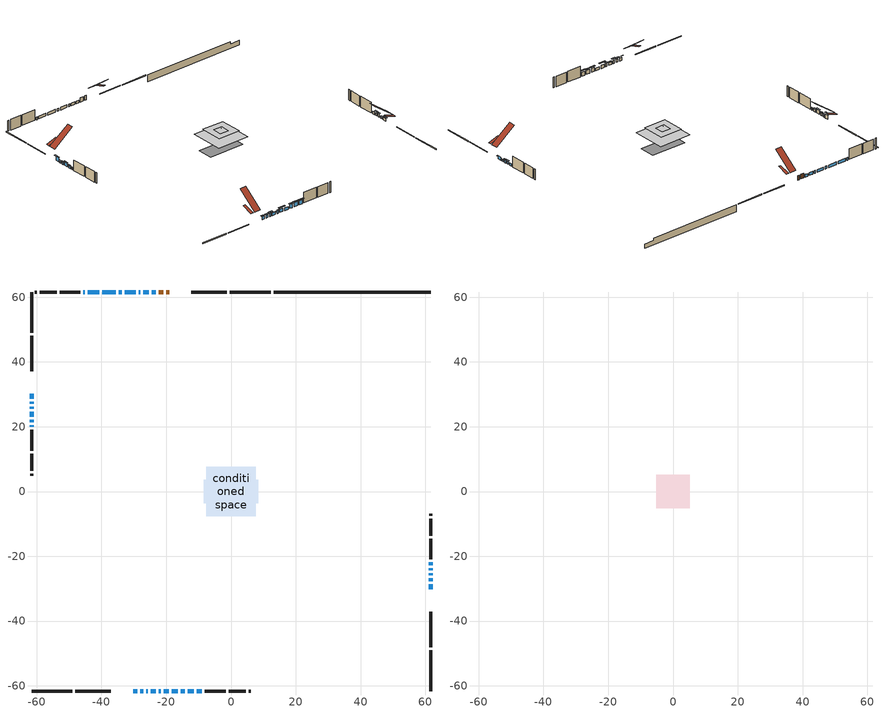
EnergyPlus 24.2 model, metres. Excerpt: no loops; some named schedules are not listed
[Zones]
conditioned space
 floor outside (Floor1 construction): -1.11,-1.11 -1.11,1.11 1.11,1.11 1.11,-1.11 z0.74
 floor adiabatic (AdiabaticFloorConstruction): -7.67,-7.67 -7.67,7.67 7.67,7.67 7.67,-7.67 z3.18
 floor foundation (Slab1 construction): -8.43,-3.68 -8.43,3.68 8.43,3.68 8.43,-3.68 z-2.31
 wall outside (RimJoist1 construction): 12.27,61.61 -0.35,61.61 / -61.61,-61.61 -48.99,-61.61 / -61.61,61.61 -61.61,48.99 / 61.61,-61.61 61.61,-48.99 z0.74:1.04
 wall outside (RimJoist2 construction): -1.28,61.61 -12.2,61.61 / -48.06,-61.61 -37.14,-61.61 / -61.61,48.06 -61.61,37.14 / 61.61,-48.06 61.61,-37.14 z0.74:1.04
 wall outside (AdiabaticWallConstruction 1): -19.13,61.61 -20.03,61.61 / -20.96,61.61 -22.33,61.61 z0.74:2.77
 wall outside (AdiabaticWallConstruction): -23.26,61.61 -24.48,61.61 / 61.61,-30.21 61.61,-28.69 / -25.41,61.61 -27.16,61.61 / -28.09,61.61 -28.49,61.61 / 61.61,-24.38 61.61,-23.76 / -29.42,61.61 -32.77,61.61 / -24.73,-61.61 -23.21,-61.61 / -61.61,26.22 -61.61,25.61 / -61.61,22.23 -61.61,21.31 / 61.61,-22.84 61.61,-21.88 / -33.7,61.61 -34.65,61.61 / -18.29,-61.61 -16.38,-61.61 / -35.58,61.61 -39.7,61.61 / -61.61,20.38 -61.61,19.92 / -40.63,61.61 -44.28,61.61 / -45.21,61.61 -45.59,61.61 z0.74:1.96; -30.21,-61.61 -28.99,-61.61 / -28.06,-61.61 -27.15,-61.61 z0.74:2.11; -26.22,-61.61 -25.66,-61.61 z0.74:2.34; -61.61,30.21 -61.61,28.69 / -61.61,24.68 -61.61,23.16 / -15.45,-61.61 -14.23,-61.61 / -13.31,-61.61 -11.48,-61.61 / -10.55,-61.61 -9.02,-61.61 z0.74:2.57; -61.61,27.76 -61.61,27.15 / 61.61,-27.76 61.61,-26.84 z0.74:1.35; 61.61,-25.91 61.61,-25.3 / -22.28,-61.61 -21.67,-61.61 z0.74:2.27; -20.74,-61.61 -19.22,-61.61 z0.74:2.26
 wall outside (Wall1 construction): -46.52,61.61 -52.93,61.61 / -8.09,-61.61 -1.68,-61.61 / -61.61,19 -61.61,12.59 / 61.61,-20.95 61.61,-14.55 z0.74:5.62
 wall outside (Wall2 construction): -53.86,61.61 -59.11,61.61 / -0.75,-61.61 4.49,-61.61 / -61.61,11.66 -61.61,6.41 / 61.61,-13.62 61.61,-8.37 z0.74:5.62
 wall outside (Wall3 construction): -60.04,61.61 -60.68,61.61 / 5.42,-61.61 6.07,-61.61 / -61.61,5.48 -61.61,4.84 / 61.61,-7.44 61.61,-6.8 z0.74:5.62
 wall foundation (FoundationWall1 construction): 13.2,61.61,-2.31 13.2,61.61,0.74 56.77,61.61,0.74 56.77,61.61,-0.33 61.61,61.61,-0.33 61.61,61.61,-2.31
 window (WindowConstruction 24): -23.26,61.61 -24.48,61.61 z0.74:1.96
 window (WindowConstruction 7): -30.21,-61.61 -28.99,-61.61 z0.74:2.11
 window (WindowConstruction 8): -28.06,-61.61 -27.15,-61.61 z0.74:2.11
 window (WindowConstruction 9): -26.22,-61.61 -25.66,-61.61 z0.74:2.34
 window (WindowConstruction 10): -61.61,30.21 -61.61,28.69 z0.74:2.57
 window (WindowConstruction 11): -61.61,27.76 -61.61,27.15 z0.74:1.35
 window (WindowConstruction 12): 61.61,-30.21 61.61,-28.69 z0.74:1.96
 window (WindowConstruction 13): 61.61,-27.76 61.61,-26.84 z0.74:1.35
 window (WindowConstruction 14): 61.61,-25.91 61.61,-25.3 z0.74:2.26
 window (WindowConstruction 15): -25.41,61.61 -27.16,61.61 z0.74:1.96
 window (WindowConstruction 16): -28.09,61.61 -28.49,61.61 z0.74:1.96
 window (WindowConstruction): 61.61,-24.38 61.61,-23.77 z0.74:1.96
 window (WindowConstruction 17): -29.42,61.61 -32.77,61.61 z0.74:1.96
 window (WindowConstruction 18): -24.73,-61.61 -23.21,-61.61 z0.74:1.96
 window (WindowConstruction 19): -22.28,-61.61 -21.67,-61.61 z0.74:2.26
 window (WindowConstruction 20): -20.74,-61.61 -19.22,-61.61 z0.74:2.26
 window (WindowConstruction 21): -61.61,26.22 -61.61,25.61 z0.74:1.96
 window (WindowConstruction 22): -61.61,24.68 -61.61,23.16 z0.74:2.57
 window (WindowConstruction 23): -61.61,22.23 -61.61,21.31 z0.74:1.96
 window (WindowConstruction 25): 61.61,-22.84 61.61,-21.88 z0.74:1.96
 window (WindowConstruction 26): -33.7,61.61 -34.65,61.61 z0.74:1.96
 window (WindowConstruction 27): -18.29,-61.61 -16.38,-61.61 z0.74:1.96
 window (WindowConstruction 1): -35.58,61.61 -39.7,61.61 z0.74:1.96
 window (WindowConstruction 28): -61.61,20.38 -61.61,19.93 z0.74:1.96
 window (WindowConstruction 2): -40.63,61.61 -44.28,61.61 z0.74:1.96
 window (WindowConstruction 3): -45.21,61.61 -45.59,61.61 z0.74:1.96
 window (WindowConstruction 4): -15.45,-61.61 -14.23,-61.61 z0.74:2.57
 window (WindowConstruction 5): -13.3,-61.61 -11.48,-61.61 z0.74:2.57
 window (WindowConstruction 6): -10.55,-61.61 -9.02,-61.61 z0.74:2.57
 door (Door): -19.13,61.61 -20.03,61.61 z0.74:2.77
 door (Door 1): -20.96,61.61 -22.33,61.61 z0.74:2.77
 ceiling adiabatic (AdiabaticFloorConstruction): 7.67,-7.67 7.67,7.67 -7.67,7.67 -7.67,-7.67 z3.18
attic - vented
 floor to conditioned space (Floor2 construction Reversed): -2.06,-2.06 -2.06,2.06 2.06,2.06 2.06,-2.06 z5.62
 floor to conditioned space (Floor3 construction Reversed): -1.3,-1.3 -1.3,1.3 1.3,1.3 1.3,-1.3 z5.62
 floor to conditioned space (Floor4 construction Reversed): -5.17,-5.17 -5.17,5.17 5.17,5.17 5.17,-5.17 z5.62
 roof outside (Roof1 construction): -14.38,61.61,5.62 -14.38,56.86,7.2 -13.13,56.86,7.2 -13.13,61.61,5.62; -34.96,-61.61,5.62 -34.96,-56.86,7.2 -36.21,-56.86,7.2 -36.21,-61.61,5.62; -61.61,34.96,5.62 -56.86,34.96,7.2 -56.86,36.21,7.2 -61.61,36.21,5.62; 61.61,-34.96,5.62 56.86,-34.96,7.2 56.86,-36.21,7.2 61.61,-36.21,5.62
 roof outside (Roof3 construction): -18.2,61.61,5.62 -18.2,52.36,12.55 -15.31,52.36,12.55 -15.31,61.61,5.62; -31.14,-61.61,5.62 -31.14,-52.36,12.55 -34.03,-52.36,12.55 -34.03,-61.61,5.62; -61.61,31.14,5.62 -52.36,31.14,12.55 -52.36,34.03,12.55 -61.61,34.03,5.62; 61.61,-31.14,5.62 52.36,-31.14,12.55 52.36,-34.03,12.55 61.61,-34.03,5.62
shading: -28.38,-61.61 -30.82,-61.61 -30.82,-61.84 -28.38,-61.84 z2.72; -26.54,-61.61 -28.67,-61.61 -28.67,-62.14 -26.54,-62.14 z2.72; -25.05,-61.61 -26.83,-61.61 -26.83,-62.14 -25.05,-62.14 z2.95; -61.61,28.08 -61.61,30.82 -62.14,30.82 -62.14,28.08 z3.18; -61.61,26.54 -61.61,28.37 -62.14,28.37 -62.14,26.54 z1.96; 61.61,-28.46 61.61,-30.44 62.14,-30.44 62.14,-28.46 z2.19; 61.61,-26.61 61.61,-27.99 62.14,-27.99 62.14,-26.61 z1.58; 61.61,-25.08 61.61,-26.14 62.14,-26.14 62.14,-25.08 z2.49; 61.61,-23.1 61.61,-25.04 62.14,-25.04 62.14,-23.1 z2.62; -23.01,-61.61 -24.93,-61.61 -24.93,-62.14 -23.01,-62.14 z2.16; -21.47,-61.61 -22.48,-61.61 -22.48,-62.14 -21.47,-62.14 z2.47; -18.33,-61.61 -21.63,-61.61 -21.63,-62.14 -18.33,-62.14 z3.15; -61.61,25.41 -61.61,26.42 -62.14,26.42 -62.14,25.41 z2.16; -61.61,22.95 -61.61,24.88 -62.14,24.88 -62.14,22.95 z2.77; -61.61,21.11 -61.61,22.43 -62.14,22.43 -62.14,21.11 z2.16; -13.62,-61.61 -16.06,-61.61 -16.06,-62.14 -13.62,-62.14 z3.18; -10.87,-61.61 -13.91,-61.61 -13.91,-61.84 -10.87,-61.84 z3.18; -8.41,-61.61 -11.16,-61.61 -11.16,-62.14 -8.41,-62.14 z3.18
[Building]
Building 1: Terrain=Suburbs
[Site:Location]
Vancouver Intl AP_BC: Latitude {deg}=49.19; Longitude {deg}=-123.18; Time Zone {hr}=-8; Elevation {m}=4; Keep Site Location Information=Yes
[Site:GroundTemperature:Shallow]
8.06451, 6.96315, 6.87495, 7.3976, 9.49575, 11.5841, 13.3946, 14.5416, 14.639, 13.7062, 11.9418, 9.91751
[Site:WaterMainsTemperature]
Calculation Method=Schedule; Temperature Schedule=mains temperature schedule
[Material] Roughness=Rough; Thermal Absorptance=0.9
Name | Thickness {m} | Conductivity {W/m-K} | Density {kg/m3} | Specific Heat {J/kg-K} | Solar Absorptance | Visible Absorptance
asphalt or fiberglass shingles | 0.00635 | 0.162714 | 1121.4 | 1465.45 | 0.4 | 0.4
ceiling loosefill ins | 0.254 | 0.0480833 | 16.02 | 1046.75 | 0.7 | 0.7
ceiling stud and cavity | 0.1397 | 0.115316 | 65.682 | 1177.47 | 0.7 | 0.7
ceiling stud and cavity 1 | 0.1397 | 0.142692 | 65.682 | 1177.47 | 0.7 | 0.7
ceiling stud and cavity 2 | 0.1397 | 0.0974658 | 65.682 | 1177.47 | 0.7 | 0.7
concrete 4.0 in. | 0.1016 | 1.803125 | 2242.8 | 837.4 | 0.7 | 0.7
concrete 8.0 in. | 0.2032 | 1.803125 | 2242.8 | 837.4 | 0.7 | 0.7
door material | 0.04445 | 0.0451087 | 512.64 | 1214.23 | 0.7 | 0.7
door material 1 | 0.04445 | 0.188738 | 512.64 | 1214.23 | 0.7 | 0.7
floor covering | 0.0127 | 0.0433444 | 54.468 | 1339.84 | 0.6 | 0.6
floor rigid ins; rim joist rigid ins; wall rigid ins | 0.051816 | 0.029427 | 32.04 | 1214.23 | 0.7 | 0.7
floor rigid ins 1; wall rigid ins 1 | 0.512978 | 0.029427 | 32.04 | 1214.23 | 0.7 | 0.7
floor stud and cavity | 0.1397 | 0.0936471 | 92.3553 | 1139.71 | 0.7 | 0.7
floor stud and cavity 1 | 0.1397 | 1.75129 | 37.0049 | 1207.88 | 0.7 | 0.7
furniture material conditioned space 1 | 0.1524 | 0.115458 | 640.8 | 1214.23 | 0.6 | 0.6
gypsum board | 0.0127 | 0.160291 | 801 | 837.4 | 0.6 | 0.6
osb sheathing 0.5 in. | 0.0127 | 0.115458 | 512.64 | 1214.23 | 0.7 | 0.7
osb sheathing 0.75 in. | 0.01905 | 0.115458 | 512.64 | 1214.23 | 0.7 | 0.7
osb sheathing 2.0 in. | 0.0508 | 0.115458 | 512.64 | 1214.23 | 0.7 | 0.7
rim joist stud and cavity | 0.0508 | 0.0431512 | 125.044 | 1163.47 | 0.6 | 0.6
slab rigid ins | 0.0653415 | 0.029427 | 32.04 | 1214.23 | 0.7 | 0.7
wall stud and cavity | 0.1397 | 0.247165 | 139.0536 | 1170.24 | 0.7 | 0.7
wall stud and cavity 1 | 0.1397 | 0.277414 | 139.0536 | 1170.24 | 0.7 | 0.7
wall stud and cavity 2 | 0.1397 | 0.0932626 | 139.0536 | 1170.24 | 0.7 | 0.7
wall stud and cavity 3 | 0.0889 | 0.380278 | 52.3479 | 1209.89 | 0.7 | 0.7
wall stud and cavity 4 | 0.0889 | 0.391764 | 83.0341 | 1211.67 | 0.7 | 0.7
wood siding | 0.0254 | 0.102417 | 544.68 | 1172.36 | 0.4 | 0.4
wood siding 1; wood siding 2; wood siding 3 | 0.0254 | 0.102417 | 544.68 | 1172.36 | 0.7 | 0.7
[WindowMaterial:SimpleGlazingSystem]
Name | U-Factor {W/m2-K} | Solar Heat Gain Coefficient
WindowMaterial | 2.96789 | 0.62
WindowMaterial 1 | 2.87534 | 0.71
WindowMaterial 10 | 3.00026 | 0.58
WindowMaterial 11 | 2.91111 | 0.68
WindowMaterial 12 | 2.97868 | 0.61
WindowMaterial 13 | 2.961077 | 0.63
WindowMaterial 14 | 2.906 | 0.68
WindowMaterial 15 | 3.00253 | 0.58
WindowMaterial 16 | 2.881585 | 0.7
WindowMaterial 17 | 2.90089 | 0.68
WindowMaterial 18 | 2.93609 | 0.65
WindowMaterial 19 | 6.58705 | 0.79
WindowMaterial 2 | 2.87818 | 0.7
WindowMaterial 20 | 2.941204 | 0.65
WindowMaterial 3 | 3.10416 | 0.5
WindowMaterial 4 | 2.95653 | 0.63
WindowMaterial 5 | 2.8867 | 0.7
WindowMaterial 6 | 2.89408 | 0.69
WindowMaterial 7 | 2.915653 | 0.67
WindowMaterial 8 | 2.93155 | 0.66
WindowMaterial 9 | 2.969594 | 0.62
[Construction]
AdiabaticFloorConstruction: floor stud and cavity 1, floor rigid ins 1, osb sheathing 0.75 in., floor covering
AdiabaticWallConstruction: wood siding 2, wall rigid ins 1, wall stud and cavity 3, gypsum board
AdiabaticWallConstruction 1: wood siding 3, wall rigid ins 1, wall stud and cavity 3, gypsum board
Door: door material
Door 1: door material 1
Floor1 construction: floor stud and cavity, floor rigid ins, osb sheathing 0.75 in., floor covering
Floor2 construction Reversed: gypsum board, ceiling stud and cavity, ceiling loosefill ins
Floor3 construction Reversed: gypsum board, ceiling stud and cavity 1, ceiling loosefill ins
Floor4 construction Reversed: gypsum board, ceiling stud and cavity 2, ceiling loosefill ins
FoundationWall1 construction: concrete 8.0 in.
furniture construction conditioned space 1: furniture material conditioned space 1
PartitionWallConstruction: gypsum board, wall stud and cavity 4, gypsum board
RimJoist1 construction; RimJoist2 construction: wood siding 1, rim joist rigid ins, osb sheathing 2.0 in., rim joist stud and cavity
Roof1 construction; Roof3 construction: asphalt or fiberglass shingles
Slab1 construction: slab rigid ins, concrete 4.0 in.
Wall1 construction: wood siding, wall rigid ins, osb sheathing 0.5 in., wall stud and cavity, gypsum board
Wall2 construction: wood siding, wall rigid ins, osb sheathing 0.5 in., wall stud and cavity 1, gypsum board
Wall3 construction: wood siding, osb sheathing 0.5 in., wall stud and cavity 2, gypsum board
WindowConstruction; WindowConstruction 21: WindowMaterial
WindowConstruction 1: WindowMaterial 1
WindowConstruction 10; WindowConstruction 22; WindowConstruction 6: WindowMaterial 6
WindowConstruction 11: WindowMaterial 10
WindowConstruction 12; WindowConstruction 18: WindowMaterial 11
WindowConstruction 13; WindowConstruction 28: WindowMaterial 12
WindowConstruction 14; WindowConstruction 19: WindowMaterial 13
WindowConstruction 15: WindowMaterial 14
WindowConstruction 16: WindowMaterial 15
WindowConstruction 17: WindowMaterial 16
WindowConstruction 2: WindowMaterial 2
WindowConstruction 20; WindowConstruction 27: WindowMaterial 17
WindowConstruction 23: WindowMaterial 18
WindowConstruction 24: WindowMaterial 19
WindowConstruction 25; WindowConstruction 26: WindowMaterial 20
WindowConstruction 3: WindowMaterial 3
WindowConstruction 4: WindowMaterial 4
WindowConstruction 5: WindowMaterial 5
WindowConstruction 7: WindowMaterial 7
WindowConstruction 8: WindowMaterial 8
WindowConstruction 9: WindowMaterial 9
[Zone] Multiplier=1; Part of Total Floor Area=Yes
Name | Volume {m3}
attic - vented | 118.625
conditioned space | 1135.1
[Space]
Name | Zone | Volume {m3}
attic - vented 1 | attic - vented | 118.625
conditioned space 1 | conditioned space | 1135.1
[ZoneInfiltration:EffectiveLeakageArea]
infil attic - vented 1: Zone or Space=attic - vented 1; Schedule=Always On Discrete; Effective Air Leakage Area {cm2}=5408.69; Stack Coefficient=0.000482369; Wind Coefficient=1.48392e-05
[ZoneMixing]
whole house fan mix: Zone or Space=attic - vented; Schedule=Always On Continuous; Design Flow Rate Calculation Method=Flow/Zone; Design Flow Rate {m3/s}=0; Source Zone or Space=conditioned space
[SurfaceProperty:ExposedFoundationPerimeter]
Slab1: Exposed Perimeter Calculation Method=TotalExposedPerimeter; Total Exposed Perimeter {m}=48.411
[InternalMass] Zone or ZoneList=conditioned space; Space or SpaceList=conditioned space 1
Name | Construction | Surface Area {m2}
furniture mass conditioned space 1 | furniture construction conditioned space 1 | 145.78
partition wall mass | PartitionWallConstruction | 364.45
[Lights]
interior lighting: Zone or ZoneList or Space or SpaceList=conditioned space 1; Schedule=interior lighting schedule; Design Level Calculation Method=LightingLevel; Lighting Level {W}=343.2; Return Air Fraction=0; Fraction Radiant=0.6; Fraction Visible=0.2; Fraction Replaceable=1
[People]
occupants: Zone or ZoneList or Space or SpaceList=conditioned space 1; Number of People Schedule=occupants schedule; Number of People Calculation Method=People; Number of People=3; Fraction Radiant=0.314171; Sensible Heat Fraction=0.56303; Activity Level Schedule=occupants activity schedule; Carbon Dioxide Generation Rate {m3/s-W}=0; Enable ASHRAE 55 Comfort Warnings=No; Mean Radiant Temperature Calculation Type=EnclosureAveraged
[ElectricEquipment] Zone or ZoneList or Space or SpaceList=conditioned space 1; Design Level Calculation Method=EquipmentLevel
Name | Schedule | Design Level {W} | Fraction Latent | Fraction Radiant | Fraction Lost
clothes dryer | clothes dryer schedule | 140.772 | 0.015 | 0.081 | 0.85
clothes washer | clothes washer schedule | 32.1985 | 0.03 | 0.162 | 0.7
cooking range | cooking range schedule | 215.147 | 0.08 | 0.432 | 0.2
dishwasher | dishwasher schedule | 66.8632 | 0.3 | 0.18 | 0.4
fridge | fridge schedule | 72.9452 | 0 | 0.6 | 0
mech vent bath fan 0 | mech vent bath fan 0 schedule | 50.2 | 0 | 0 | 1
mech vent bath fan 1 | mech vent bath fan 1 schedule | 50.2 | 0 | 0 | 1
mech vent house fan | mech vent house fan schedule | 19.9167 | 0 | 0 | 0.5
mech vent house fan cfis | mech vent house fan cfis schedule | 0 | 0 | 0 | 0
mech vent range fan 0 | mech vent range fan 0 schedule | 57 | 0 | 0 | 1
misc plug loads | misc plug loads schedule | 494.7 | 0.045 | 0.513 | 0.1
whole house fan | Always On Discrete | 0 | 0 | 0 | 1
[OtherEquipment] Zone or ZoneList or Space or SpaceList=conditioned space 1; Design Level Calculation Method=EquipmentLevel
Name | Fuel Type | Schedule | Design Level {W} | Fraction Latent | Fraction Radiant | Fraction Lost
clothes dryer 1 | Electricity | clothes dryer schedule | 0 | 0.015 | 0.081 | 0.85
cooking range 1 | Electricity | cooking range schedule | 0 | 0.08 | 0.432 | 0.2
general water use latent | None | general water use schedule | 62.594 | 1 | 0 | 0
general water use sensible | None | general water use schedule | -61.6891 | 0 | 0.6 | 0
mech vent house fan latent load | None | Always On Discrete | 0 | 1 | 0 | 0
mech vent house fan sensible load | None | Always On Discrete | 0 | 0 | 0 | 0
water heater energy adjustment1 | NaturalGas | Always On Discrete | 0.01 | 0 | 0 | 1
[ZoneInfiltration:DesignFlowRate] Zone or ZoneList or Space or SpaceList=conditioned space 1; Schedule=Always On Discrete; Design Flow Rate Calculation Method=Flow/Zone; Design Flow Rate {m3/s}=0
infil flow; natural vent flow; whole house fan flow
[Foundation:Kiva]
Foundation Kiva 1: Initial Indoor Air Temperature {C}=18; Wall Height Above Grade {m}=0.740024; Wall Depth Below Slab {m}=0.2032
[Foundation:Kiva:Settings]
Soil Conductivity {W/m-K}=0.849921; Soil Density {kg/m3}=1842.3; Soil Specific Heat {J/kg-K}=418.7; Ground Solar Absorptivity=0.9; Ground Thermal Absorptivity=0.9; Ground Surface Roughness {m}=0.03; Far-Field Width {m}=40; Deep-Ground Boundary Condition=ZeroFlux; Deep-Ground Depth {m}=40; Minimum Cell Dimension {m}=0.2; Maximum Cell Growth Coefficient=3; Simulation Timestep=Timestep
[Exterior:Lights]
exterior lighting: Schedule=exterior lighting schedule; Design Level {W}=75.6
[Schedule:Constant]
Name | Hourly Value
Always On Continuous; mech vent house fan schedule; mech vent house fan cfis schedule; Always On Discrete | 1
occupants activity schedule | 117.228
fridge schedule | 0
[Schedule:Week:Daily]
interior lighting schedule Week Rule - Jan1-Jan27: interior lighting schedule day, interior lighting schedule day, interior lighting schedule day, interior lighting schedule day, interior lighting schedule day, interior lighting schedule day, interior lighting schedule day, interior lighting schedule default day, interior lighting schedule default day, interior lighting schedule default day, interior lighting schedule default day, interior lighting schedule default day
interior lighting schedule Week Rule - Jan28-Feb3: interior lighting schedule day, interior lighting schedule day, interior lighting schedule day, interior lighting schedule day, interior lighting schedule day 1, interior lighting schedule day 1, interior lighting schedule day 1, interior lighting schedule default day, interior lighting schedule default day, interior lighting schedule default day, interior lighting schedule default day, interior lighting schedule default day
interior lighting schedule Week Rule - Feb4-Feb24: interior lighting schedule day 1, interior lighting schedule day 1, interior lighting schedule day 1, interior lighting schedule day 1, interior lighting schedule day 1, interior lighting schedule day 1, interior lighting schedule day 1, interior lighting schedule default day, interior lighting schedule default day, interior lighting schedule default day, interior lighting schedule default day, interior lighting schedule default day
interior lighting schedule Week Rule - Feb25-Mar3: interior lighting schedule day 1, interior lighting schedule day 1, interior lighting schedule day 1, interior lighting schedule day 1, interior lighting schedule day 2, interior lighting schedule day 2, interior lighting schedule day 2, interior lighting schedule default day, interior lighting schedule default day, interior lighting schedule default day, interior lighting schedule default day, interior lighting schedule default day
interior lighting schedule Week Rule - Mar4-Mar31: interior lighting schedule day 2, interior lighting schedule day 2, interior lighting schedule day 2, interior lighting schedule day 2, interior lighting schedule day 2, interior lighting schedule day 2, interior lighting schedule day 2, interior lighting schedule default day, interior lighting schedule default day, interior lighting schedule default day, interior lighting schedule default day, interior lighting schedule default day
interior lighting schedule Week Rule - Apr1-Apr28: interior lighting schedule day 3, interior lighting schedule day 3, interior lighting schedule day 3, interior lighting schedule day 3, interior lighting schedule day 3, interior lighting schedule day 3, interior lighting schedule day 3, interior lighting schedule default day, interior lighting schedule default day, interior lighting schedule default day, interior lighting schedule default day, interior lighting schedule default day
interior lighting schedule Week Rule - Apr29-May5: interior lighting schedule day 3, interior lighting schedule day 3, interior lighting schedule day 4, interior lighting schedule day 4, interior lighting schedule day 4, interior lighting schedule day 4, interior lighting schedule day 4, interior lighting schedule default day, interior lighting schedule default day, interior lighting schedule default day, interior lighting schedule default day, interior lighting schedule default day
interior lighting schedule Week Rule - May6-May26: interior lighting schedule day 4, interior lighting schedule day 4, interior lighting schedule day 4, interior lighting schedule day 4, interior lighting schedule day 4, interior lighting schedule day 4, interior lighting schedule day 4, interior lighting schedule default day, interior lighting schedule default day, interior lighting schedule default day, interior lighting schedule default day, interior lighting schedule default day
interior lighting schedule Week Rule - May27-Jun2: interior lighting schedule day 4, interior lighting schedule day 4, interior lighting schedule day 4, interior lighting schedule day 4, interior lighting schedule day 4, interior lighting schedule day 5, interior lighting schedule day 5, interior lighting schedule default day, interior lighting schedule default day, interior lighting schedule default day, interior lighting schedule default day, interior lighting schedule default day
interior lighting schedule Week Rule - Jun3-Jun30: interior lighting schedule day 5, interior lighting schedule day 5, interior lighting schedule day 5, interior lighting schedule day 5, interior lighting schedule day 5, interior lighting schedule day 5, interior lighting schedule day 5, interior lighting schedule default day, interior lighting schedule default day, interior lighting schedule default day, interior lighting schedule default day, interior lighting schedule default day
interior lighting schedule Week Rule - Jul1-Jul28: interior lighting schedule day 6, interior lighting schedule day 6, interior lighting schedule day 6, interior lighting schedule day 6, interior lighting schedule day 6, interior lighting schedule day 6, interior lighting schedule day 6, interior lighting schedule default day, interior lighting schedule default day, interior lighting schedule default day, interior lighting schedule default day, interior lighting schedule default day
interior lighting schedule Week Rule - Jul29-Aug4: interior lighting schedule day 6, interior lighting schedule day 6, interior lighting schedule day 6, interior lighting schedule day 7, interior lighting schedule day 7, interior lighting schedule day 7, interior lighting schedule day 7, interior lighting schedule default day, interior lighting schedule default day, interior lighting schedule default day, interior lighting schedule default day, interior lighting schedule default day
interior lighting schedule Week Rule - Aug5-Aug25: interior lighting schedule day 7, interior lighting schedule day 7, interior lighting schedule day 7, interior lighting schedule day 7, interior lighting schedule day 7, interior lighting schedule day 7, interior lighting schedule day 7, interior lighting schedule default day, interior lighting schedule default day, interior lighting schedule default day, interior lighting schedule default day, interior lighting schedule default day
interior lighting schedule Week Rule - Aug26-Sep1: interior lighting schedule day 7, interior lighting schedule day 7, interior lighting schedule day 7, interior lighting schedule day 7, interior lighting schedule day 7, interior lighting schedule day 7, interior lighting schedule day 8, interior lighting schedule default day, interior lighting schedule default day, interior lighting schedule default day, interior lighting schedule default day, interior lighting schedule default day
interior lighting schedule Week Rule - Sep2-Sep29: interior lighting schedule day 8, interior lighting schedule day 8, interior lighting schedule day 8, interior lighting schedule day 8, interior lighting schedule day 8, interior lighting schedule day 8, interior lighting schedule day 8, interior lighting schedule default day, interior lighting schedule default day, interior lighting schedule default day, interior lighting schedule default day, interior lighting schedule default day
interior lighting schedule Week Rule - Sep30-Oct6: interior lighting schedule day 8, interior lighting schedule day 9, interior lighting schedule day 9, interior lighting schedule day 9, interior lighting schedule day 9, interior lighting schedule day 9, interior lighting schedule day 9, interior lighting schedule default day, interior lighting schedule default day, interior lighting schedule default day, interior lighting schedule default day, interior lighting schedule default day
interior lighting schedule Week Rule - Oct7-Oct27: interior lighting schedule day 9, interior lighting schedule day 9, interior lighting schedule day 9, interior lighting schedule day 9, interior lighting schedule day 9, interior lighting schedule day 9, interior lighting schedule day 9, interior lighting schedule default day, interior lighting schedule default day, interior lighting schedule default day, interior lighting schedule default day, interior lighting schedule default day
interior lighting schedule Week Rule - Oct28-Nov3: interior lighting schedule day 9, interior lighting schedule day 9, interior lighting schedule day 9, interior lighting schedule day 9, interior lighting schedule day 10, interior lighting schedule day 10, interior lighting schedule day 10, interior lighting schedule default day, interior lighting schedule default day, interior lighting schedule default day, interior lighting schedule default day, interior lighting schedule default day
interior lighting schedule Week Rule - Nov4-Nov24: interior lighting schedule day 10, interior lighting schedule day 10, interior lighting schedule day 10, interior lighting schedule day 10, interior lighting schedule day 10, interior lighting schedule day 10, interior lighting schedule day 10, interior lighting schedule default day, interior lighting schedule default day, interior lighting schedule default day, interior lighting schedule default day, interior lighting schedule default day
interior lighting schedule Week Rule - Nov25-Dec1: interior lighting schedule day 10, interior lighting schedule day 10, interior lighting schedule day 10, interior lighting schedule day 10, interior lighting schedule day 10, interior lighting schedule day 10, interior lighting schedule day 11, interior lighting schedule default day, interior lighting schedule default day, interior lighting schedule default day, interior lighting schedule default day, interior lighting schedule default day
interior lighting schedule Week Rule - Dec2-Dec31: interior lighting schedule day 11, interior lighting schedule day 11, interior lighting schedule day 11, interior lighting schedule day 11, interior lighting schedule day 11, interior lighting schedule day 11, interior lighting schedule day 11, interior lighting schedule default day, interior lighting schedule default day, interior lighting schedule default day, interior lighting schedule default day, interior lighting schedule default day
occupants schedule Week Rule - Jan1-Dec31: occupants schedule day, occupants schedule day, occupants schedule day, occupants schedule day, occupants schedule day, occupants schedule day, occupants schedule day, occupants schedule default day, occupants schedule default day, occupants schedule default day, occupants schedule default day, occupants schedule default day
clothes dryer schedule Week Rule - Jan1-Dec31: clothes dryer schedule day, clothes dryer schedule day, clothes dryer schedule day, clothes dryer schedule day, clothes dryer schedule day, clothes dryer schedule day, clothes dryer schedule day, clothes dryer schedule default day, clothes dryer schedule default day, clothes dryer schedule default day, clothes dryer schedule default day, clothes dryer schedule default day
clothes washer schedule Week Rule - Jan1-Dec31: clothes washer schedule day, clothes washer schedule day, clothes washer schedule day, clothes washer schedule day, clothes washer schedule day, clothes washer schedule day, clothes washer schedule day, clothes washer schedule default day, clothes washer schedule default day, clothes washer schedule default day, clothes washer schedule default day, clothes washer schedule default day
cooking range schedule Week Rule - Jan1-Dec31: cooking range schedule day, cooking range schedule day, cooking range schedule day, cooking range schedule day, cooking range schedule day, cooking range schedule day, cooking range schedule day, cooking range schedule default day, cooking range schedule default day, cooking range schedule default day, cooking range schedule default day, cooking range schedule default day
dishwasher schedule Week Rule - Jan1-Dec31: dishwasher schedule day, dishwasher schedule day, dishwasher schedule day, dishwasher schedule day, dishwasher schedule day, dishwasher schedule day, dishwasher schedule day, dishwasher schedule default day, dishwasher schedule default day, dishwasher schedule default day, dishwasher schedule default day, dishwasher schedule default day
mech vent bath fan 0 schedule Week Rule - Jan1-Dec31: mech vent bath fan 0 schedule day, mech vent bath fan 0 schedule day, mech vent bath fan 0 schedule day, mech vent bath fan 0 schedule day, mech vent bath fan 0 schedule day, mech vent bath fan 0 schedule day, mech vent bath fan 0 schedule day, mech vent bath fan 0 schedule default day, mech vent bath fan 0 schedule default day, mech vent bath fan 0 schedule default day, mech vent bath fan 0 schedule default day, mech vent bath fan 0 schedule default day
mech vent bath fan 1 schedule Week Rule - Jan1-Dec31: mech vent bath fan 1 schedule day, mech vent bath fan 1 schedule day, mech vent bath fan 1 schedule day, mech vent bath fan 1 schedule day, mech vent bath fan 1 schedule day, mech vent bath fan 1 schedule day, mech vent bath fan 1 schedule day, mech vent bath fan 1 schedule default day, mech vent bath fan 1 schedule default day, mech vent bath fan 1 schedule default day, mech vent bath fan 1 schedule default day, mech vent bath fan 1 schedule default day
mech vent range fan 0 schedule Week Rule - Jan1-Dec31: mech vent range fan 0 schedule day, mech vent range fan 0 schedule day, mech vent range fan 0 schedule day, mech vent range fan 0 schedule day, mech vent range fan 0 schedule day, mech vent range fan 0 schedule day, mech vent range fan 0 schedule day, mech vent range fan 0 schedule default day, mech vent range fan 0 schedule default day, mech vent range fan 0 schedule default day, mech vent range fan 0 schedule default day, mech vent range fan 0 schedule default day
misc plug loads schedule Week Rule - Jan1-Dec31: misc plug loads schedule day, misc plug loads schedule day, misc plug loads schedule day, misc plug loads schedule day, misc plug loads schedule day, misc plug loads schedule day, misc plug loads schedule day, misc plug loads schedule default day, misc plug loads schedule default day, misc plug loads schedule default day, misc plug loads schedule default day, misc plug loads schedule default day
general water use schedule Week Rule - Jan1-Dec31: general water use schedule day, general water use schedule day, general water use schedule day, general water use schedule day, general water use schedule day, general water use schedule day, general water use schedule day, general water use schedule default day, general water use schedule default day, general water use schedule default day, general water use schedule default day, general water use schedule default day
[Schedule:Year]
interior lighting schedule: interior lighting schedule Week Rule - Jan1-Jan27, 1, 1, 1, 27, interior lighting schedule Week Rule - Jan28-Feb3, 1, 28, 2, 3, interior lighting schedule Week Rule - Feb4-Feb24, 2, 4, 2, 24, interior lighting schedule Week Rule - Feb25-Mar3, 2, 25, 3, 3, interior lighting schedule Week Rule - Mar4-Mar31, 3, 4, 3, 31, interior lighting schedule Week Rule - Apr1-Apr28, 4, 1, 4, 28, interior lighting schedule Week Rule - Apr29-May5, 4, 29, 5, 5, interior lighting schedule Week Rule - May6-May26, 5, 6, 5, 26, interior lighting schedule Week Rule - May27-Jun2, 5, 27, 6, 2, interior lighting schedule Week Rule - Jun3-Jun30, 6, 3, 6, 30, interior lighting schedule Week Rule - Jul1-Jul28, 7, 1, 7, 28, interior lighting schedule Week Rule - Jul29-Aug4, 7, 29, 8, 4, interior lighting schedule Week Rule - Aug5-Aug25, 8, 5, 8, 25, interior lighting schedule Week Rule - Aug26-Sep1, 8, 26, 9, 1, interior lighting schedule Week Rule - Sep2-Sep29, 9, 2, 9, 29, interior lighting schedule Week Rule - Sep30-Oct6, 9, 30, 10, 6, interior lighting schedule Week Rule - Oct7-Oct27, 10, 7, 10, 27, interior lighting schedule Week Rule - Oct28-Nov3, 10, 28, 11, 3, interior lighting schedule Week Rule - Nov4-Nov24, 11, 4, 11, 24, interior lighting schedule Week Rule - Nov25-Dec1, 11, 25, 12, 1, interior lighting schedule Week Rule - Dec2-Dec31, 12, 2, 12, 31
occupants schedule: occupants schedule Week Rule - Jan1-Dec31, 1, 1, 12, 31
clothes dryer schedule: clothes dryer schedule Week Rule - Jan1-Dec31, 1, 1, 12, 31
clothes washer schedule: clothes washer schedule Week Rule - Jan1-Dec31, 1, 1, 12, 31
cooking range schedule: cooking range schedule Week Rule - Jan1-Dec31, 1, 1, 12, 31
dishwasher schedule: dishwasher schedule Week Rule - Jan1-Dec31, 1, 1, 12, 31
mech vent bath fan 0 schedule: mech vent bath fan 0 schedule Week Rule - Jan1-Dec31, 1, 1, 12, 31
mech vent bath fan 1 schedule: mech vent bath fan 1 schedule Week Rule - Jan1-Dec31, 1, 1, 12, 31
mech vent range fan 0 schedule: mech vent range fan 0 schedule Week Rule - Jan1-Dec31, 1, 1, 12, 31
misc plug loads schedule: misc plug loads schedule Week Rule - Jan1-Dec31, 1, 1, 12, 31
general water use schedule: general water use schedule Week Rule - Jan1-Dec31, 1, 1, 12, 31
exterior lighting schedule: exterior lighting schedule Week Rule - Jan1-Jan27, 1, 1, 1, 27, exterior lighting schedule Week Rule - Jan28-Feb3, 1, 28, 2, 3, exterior lighting schedule Week Rule - Feb4-Feb24, 2, 4, 2, 24, exterior lighting schedule Week Rule - Feb25-Mar3, 2, 25, 3, 3, exterior lighting schedule Week Rule - Mar4-Mar31, 3, 4, 3, 31, exterior lighting schedule Week Rule - Apr1-Apr28, 4, 1, 4, 28, exterior lighting schedule Week Rule - Apr29-May5, 4, 29, 5, 5, exterior lighting schedule Week Rule - May6-May26, 5, 6, 5, 26, exterior lighting schedule Week Rule - May27-Jun2, 5, 27, 6, 2, exterior lighting schedule Week Rule - Jun3-Jun30, 6, 3, 6, 30, exterior lighting schedule Week Rule - Jul1-Jul28, 7, 1, 7, 28, exterior lighting schedule Week Rule - Jul29-Aug4, 7, 29, 8, 4, exterior lighting schedule Week Rule - Aug5-Aug25, 8, 5, 8, 25, exterior lighting schedule Week Rule - Aug26-Sep1, 8, 26, 9, 1, exterior lighting schedule Week Rule - Sep2-Sep29, 9, 2, 9, 29, exterior lighting schedule Week Rule - Sep30-Oct6, 9, 30, 10, 6, exterior lighting schedule Week Rule - Oct7-Oct27, 10, 7, 10, 27, exterior lighting schedule Week Rule - Oct28-Nov3, 10, 28, 11, 3, exterior lighting schedule Week Rule - Nov4-Nov24, 11, 4, 11, 24, exterior lighting schedule Week Rule - Nov25-Dec1, 11, 25, 12, 1, exterior lighting schedule Week Rule - Dec2-Dec31, 12, 2, 12, 31
[Schedule:Compact]
mains temperature schedule: Through: 01/01, For: AllDays, Until: 24:00, 11.375, Through: 01/02, For: AllDays, Until: 24:00, 11.3367, Through: 01/03, For: AllDays, Until: 24:00, 11.2994, Through: 01/04, For: AllDays, Until: 24:00, 11.2628, Through: 01/05, For: AllDays, Until: 24:00, 11.2267, Through: 01/06, For: AllDays, Until: 24:00, 11.1917, Through: 01/07, For: AllDays, Until: 24:00, 11.1578, Through: 01/08, For: AllDays, Until: 24:00, 11.1244, Through: 01/09, For: AllDays, Until: 24:00, 11.0917, Through: 01/10, For: AllDays, Until: 24:00, 11.06, Through: 01/11, For: AllDays, Until: 24:00, 11.0289, Through: 01/12, For: AllDays, Until: 24:00, 10.9989, Through: 01/13, For: AllDays, Until: 24:00, 10.97, Through: 01/14, For: AllDays, Until: 24:00, 10.9417, Through: 01/15, For: AllDays, Until: 24:00, 10.9139, Through: 01/16, For: AllDays, Until: 24:00, 10.8878, Through: 01/17, For: AllDays, Until: 24:00, 10.8622, Through: 01/18, For: AllDays, Until: 24:00, 10.8372, Through: 01/19, For: AllDays, Until: 24:00, 10.8133, Through: 01/20, For: AllDays, Until: 24:00, 10.7906, Through: 01/21, For: AllDays, Until: 24:00, 10.7683, Through: 01/22, For: AllDays, Until: 24:00, 10.7478, Through: 01/23, For: AllDays, Until: 24:00, 10.7272, Through: 01/24, For: AllDays, Until: 24:00, 10.7083, Through: 01/25, For: AllDays, Until: 24:00, 10.69, Through: 01/26, For: AllDays, Until: 24:00, 10.6728, Through: 01/27, For: AllDays, Until: 24:00, 10.6567, Through: 01/28, For: AllDays, Until: 24:00, 10.6411, Through: 01/29, For: AllDays, Until: 24:00, 10.6267, Through: 01/30, For: AllDays, Until: 24:00, 10.6133, Through: 01/31, For: AllDays, Until: 24:00, 10.6011, Through: 02/01, For: AllDays, Until: 24:00, 10.59, Through: 02/02, For: AllDays, Until: 24:00, 10.5794, Through: 02/03, For: AllDays, Until: 24:00, 10.57, Through: 02/04, For: AllDays, Until: 24:00, 10.5617, Through: 02/05, For: AllDays, Until: 24:00, 10.5539, Through: 02/06, For: AllDays, Until: 24:00, 10.5478, Through: 02/07, For: AllDays, Until: 24:00, 10.5422, Through: 02/08, For: AllDays, Until: 24:00, 10.5378, Through: 02/09, For: AllDays, Until: 24:00, 10.5339, Through: 02/10, For: AllDays, Until: 24:00, 10.5317, Through: 02/11, For: AllDays, Until: 24:00, 10.53, Through: 02/12, For: AllDays, Until: 24:00, 10.53, Through: 02/13, For: AllDays, Until: 24:00, 10.5306, Through: 02/14, For: AllDays, Until: 24:00, 10.5317, Through: 02/15, For: AllDays, Until: 24:00, 10.5344, Through: 02/16, For: AllDays, Until: 24:00, 10.5378, Through: 02/17, For: AllDays, Until: 24:00, 10.5428, Through: 02/18, For: AllDays, Until: 24:00, 10.5483, Through: 02/19, For: AllDays, Until: 24:00, 10.5544, Through: 02/20, For: AllDays, Until: 24:00, 10.5622, Through: 02/21, For: AllDays, Until: 24:00, 10.5706, Through: 02/22, For: AllDays, Until: 24:00, 10.5806, Through: 02/23, For: AllDays, Until: 24:00, 10.5911, Through: 02/24, For: AllDays, Until: 24:00, 10.6022, Through: 02/25, For: AllDays, Until: 24:00, 10.615, Through: 02/26, For: AllDays, Until: 24:00, 10.6283, Through: 02/27, For: AllDays, Until: 24:00, 10.6428, Through: 02/28, For: AllDays, Until: 24:00, 10.6583, Through: 03/01, For: AllDays, Until: 24:00, 10.6744, Through: 03/02, For: AllDays, Until: 24:00, 10.6917, Through: 03/03, For: AllDays, Until: 24:00, 10.71, Through: 03/04, For: AllDays, Until: 24:00, 10.7294, Through: 03/05, For: AllDays, Until: 24:00, 10.7494, Through: 03/06, For: AllDays, Until: 24:00, 10.7706, Through: 03/07, For: AllDays, Until: 24:00, 10.7928, Through: 03/08, For: AllDays, Until: 24:00, 10.8161, Through: 03/09, For: AllDays, Until: 24:00, 10.84, Through: 03/10, For: AllDays, Until: 24:00, 10.8644, Through: 03/11, For: AllDays, Until: 24:00, 10.8906, Through: 03/12, For: AllDays, Until: 24:00, 10.9167, Through: 03/13, For: AllDays, Until: 24:00, 10.9444, Through: 03/14, For: AllDays, Until: 24:00, 10.9728, Through: 03/15, For: AllDays, Until: 24:00, 11.0022, Through: 03/16, For: AllDays, Until: 24:00, 11.0322, Through: 03/17, For: AllDays, Until: 24:00, 11.0633, Through: 03/18, For: AllDays, Until: 24:00, 11.095, Through: 03/19, For: AllDays, Until: 24:00, 11.1278, Through: 03/20, For: AllDays, Until: 24:00, 11.1611, Through: 03/21, For: AllDays, Until: 24:00, 11.1956, Through: 03/22, For: AllDays, Until: 24:00, 11.2306, Through: 03/23, For: AllDays, Until: 24:00, 11.2667, Through: 03/24, For: AllDays, Until: 24:00, 11.3033, Through: 03/25, For: AllDays, Until: 24:00, 11.3406, Through: 03/26, For: AllDays, Until: 24:00, 11.3789, Through: 03/27, For: AllDays, Until: 24:00, 11.4178, Through: 03/28, For: AllDays, Until: 24:00, 11.4572, Through: 03/29, For: AllDays, Until: 24:00, 11.4978, Through: 03/30, For: AllDays, Until: 24:00, 11.5389, Through: 03/31, For: AllDays, Until: 24:00, 11.5811, Through: 04/01, For: AllDays, Until: 24:00, 11.6233, Through: 04/02, For: AllDays, Until: 24:00, 11.6667, Through: 04/03, For: AllDays, Until: 24:00, 11.7106, Through: 04/04, For: AllDays, Until: 24:00, 11.755, Through: 04/05, For: AllDays, Until: 24:00, 11.8006, Through: 04/06, For: AllDays, Until: 24:00, 11.8461, Through: 04/07, For: AllDays, Until: 24:00, 11.8928, Through: 04/08, For: AllDays, Until: 24:00, 11.9394, Through: 04/09, For: AllDays, Until: 24:00, 11.9872, Through: 04/10, For: AllDays, Until: 24:00, 12.0356, Through: 04/11, For: AllDays, Until: 24:00, 12.0844, Through: 04/12, For: AllDays, Until: 24:00, 12.1333, Through: 04/13, For: AllDays, Until: 24:00, 12.1833, Through: 04/14, For: AllDays, Until: 24:00, 12.2339, Through: 04/15, For: AllDays, Until: 24:00, 12.2844, Through: 04/16, For: AllDays, Until: 24:00, 12.3361, Through: 04/17, For: AllDays, Until: 24:00, 12.3878, Through: 04/18, For: AllDays, Until: 24:00, 12.44, Through: 04/19, For: AllDays, Until: 24:00, 12.4928, Through: 04/20, For: AllDays, Until: 24:00, 12.5456, Through: 04/21, For: AllDays, Until: 24:00, 12.5994, Through: 04/22, For: AllDays, Until: 24:00, 12.6533, Through: 04/23, For: AllDays, Until: 24:00, 12.7072, Through: 04/24, For: AllDays, Until: 24:00, 12.7622, Through: 04/25, For: AllDays, Until: 24:00, 12.8172, Through: 04/26, For: AllDays, Until: 24:00, 12.8722, Through: 04/27, For: AllDays, Until: 24:00, 12.9278, Through: 04/28, For: AllDays, Until: 24:00, 12.9839, Through: 04/29, For: AllDays, Until: 24:00, 13.04, Through: 04/30, For: AllDays, Until: 24:00, 13.0961, Through: 05/01, For: AllDays, Until: 24:00, 13.1533, Through: 05/02, For: AllDays, Until: 24:00, 13.21, Through: 05/03, For: AllDays, Until: 24:00, 13.2672, Through: 05/04, For: AllDays, Until: 24:00, 13.3244, Through: 05/05, For: AllDays, Until: 24:00, 13.3817, Through: 05/06, For: AllDays, Until: 24:00, 13.4394, Through: 05/07, For: AllDays, Until: 24:00, 13.4972, Through: 05/08, For: AllDays, Until: 24:00, 13.555, Through: 05/09, For: AllDays, Until: 24:00, 13.6133, Through: 05/10, For: AllDays, Until: 24:00, 13.6711, Through: 05/11, For: AllDays, Until: 24:00, 13.7294, Through: 05/12, For: AllDays, Until: 24:00, 13.7878, Through: 05/13, For: AllDays, Until: 24:00, 13.8461, Through: 05/14, For: AllDays, Until: 24:00, 13.9044, Through: 05/15, For: AllDays, Until: 24:00, 13.9628, Through: 05/16, For: AllDays, Until: 24:00, 14.0211, Through: 05/17, For: AllDays, Until: 24:00, 14.0789, Through: 05/18, For: AllDays, Until: 24:00, 14.1372, Through: 05/19, For: AllDays, Until: 24:00, 14.1956, Through: 05/20, For: AllDays, Until: 24:00, 14.2533, Through: 05/21, For: AllDays, Until: 24:00, 14.3117, Through: 05/22, For: AllDays, Until: 24:00, 14.3694, Through: 05/23, For: AllDays, Until: 24:00, 14.4272, Through: 05/24, For: AllDays, Until: 24:00, 14.4844, Through: 05/25, For: AllDays, Until: 24:00, 14.5422, Through: 05/26, For: AllDays, Until: 24:00, 14.5994, Through: 05/27, For: AllDays, Until: 24:00, 14.6561, Through: 05/28, For: AllDays, Until: 24:00, 14.7128, Through: 05/29, For: AllDays, Until: 24:00, 14.7694, Through: 05/30, For: AllDays, Until: 24:00, 14.8261, Through: 05/31, For: AllDays, Until: 24:00, 14.8817, Through: 06/01, For: AllDays, Until: 24:00, 14.9378, Through: 06/02, For: AllDays, Until: 24:00, 14.9933, Through: 06/03, For: AllDays, Until: 24:00, 15.0483, Through: 06/04, For: AllDays, Until: 24:00, 15.1028, Through: 06/05, For: AllDays, Until: 24:00, 15.1572, Through: 06/06, For: AllDays, Until: 24:00, 15.2117, Through: 06/07, For: AllDays, Until: 24:00, 15.265, Through: 06/08, For: AllDays, Until: 24:00, 15.3183, Through: 06/09, For: AllDays, Until: 24:00, 15.3711, Through: 06/10, For: AllDays, Until: 24:00, 15.4239, Through: 06/11, For: AllDays, Until: 24:00, 15.4756, Through: 06/12, For: AllDays, Until: 24:00, 15.5272, Through: 06/13, For: AllDays, Until: 24:00, 15.5783, Through: 06/14, For: AllDays, Until: 24:00, 15.6289, Through: 06/15, For: AllDays, Until: 24:00, 15.6789, Through: 06/16, For: AllDays, Until: 24:00, 15.7283, Through: 06/17, For: AllDays, Until: 24:00, 15.7772, Through: 06/18, For: AllDays, Until: 24:00, 15.8261, Through: 06/19, For: AllDays, Until: 24:00, 15.8739, Through: 06/20, For: AllDays, Until: 24:00, 15.9211, Through: 06/21, For: AllDays, Until: 24:00, 15.9678, Through: 06/22, For: AllDays, Until: 24:00, 16.0139, Through: 06/23, For: AllDays, Until: 24:00, 16.0594, Through: 06/24, For: AllDays, Until: 24:00, 16.1044, Through: 06/25, For: AllDays, Until: 24:00, 16.1483, Through: 06/26, For: AllDays, Until: 24:00, 16.1922, Through: 06/27, For: AllDays, Until: 24:00, 16.235, Through: 06/28, For: AllDays, Until: 24:00, 16.2772, Through: 06/29, For: AllDays, Until: 24:00, 16.3183, Through: 06/30, For: AllDays, Until: 24:00, 16.3594, Through: 07/01, For: AllDays, Until: 24:00, 16.3994, Through: 07/02, For: AllDays, Until: 24:00, 16.4389, Through: 07/03, For: AllDays, Until: 24:00, 16.4772, Through: 07/04, For: AllDays, Until: 24:00, 16.515, Through: 07/05, For: AllDays, Until: 24:00, 16.5522, Through: 07/06, For: AllDays, Until: 24:00, 16.5883, Through: 07/07, For: AllDays, Until: 24:00, 16.6239, Through: 07/08, For: AllDays, Until: 24:00, 16.6583, Through: 07/09, For: AllDays, Until: 24:00, 16.6922, Through: 07/10, For: AllDays, Until: 24:00, 16.7256, Through: 07/11, For: AllDays, Until: 24:00, 16.7578, Through: 07/12, For: AllDays, Until: 24:00, 16.7889, Through: 07/13, For: AllDays, Until: 24:00, 16.8194, Through: 07/14, For: AllDays, Until: 24:00, 16.8489, Through: 07/15, For: AllDays, Until: 24:00, 16.8778, Through: 07/16, For: AllDays, Until: 24:00, 16.9056, Through: 07/17, For: AllDays, Until: 24:00, 16.9328, Through: 07/18, For: AllDays, Until: 24:00, 16.9589, Through: 07/19, For: AllDays, Until: 24:00, 16.9839, Through: 07/20, For: AllDays, Until: 24:00, 17.0083, Through: 07/21, For: AllDays, Until: 24:00, 17.0317, Through: 07/22, For: AllDays, Until: 24:00, 17.0544, Through: 07/23, For: AllDays, Until: 24:00, 17.0761, Through: 07/24, For: AllDays, Until: 24:00, 17.0967, Through: 07/25, For: AllDays, Until: 24:00, 17.1161, Through: 07/26, For: AllDays, Until: 24:00, 17.135, Through: 07/27, For: AllDays, Until: 24:00, 17.1528, Through: 07/28, For: AllDays, Until: 24:00, 17.1694, Through: 07/29, For: AllDays, Until: 24:00, 17.1856, Through: 07/30, For: AllDays, Until: 24:00, 17.2, Through: 07/31, For: AllDays, Until: 24:00, 17.2144, Through: 08/01, For: AllDays, Until: 24:00, 17.2272, Through: 08/02, For: AllDays, Until: 24:00, 17.2389, Through: 08/03, For: AllDays, Until: 24:00, 17.25, Through: 08/04, For: AllDays, Until: 24:00, 17.26, Through: 08/05, For: AllDays, Until: 24:00, 17.2689, Through: 08/06, For: AllDays, Until: 24:00, 17.2772, Through: 08/07, For: AllDays, Until: 24:00, 17.2839, Through: 08/08, For: AllDays, Until: 24:00, 17.29, Through: 08/09, For: AllDays, Until: 24:00, 17.295, Through: 08/10, For: AllDays, Until: 24:00, 17.2989, Through: 08/11, For: AllDays, Until: 24:00, 17.3022, Through: 08/12, For: AllDays, Until: 24:00, 17.3039, Through: 08/13, For: AllDays, Until: 24:00, 17.305, Through: 08/14, For: AllDays, Until: 24:00, 17.305, Through: 08/15, For: AllDays, Until: 24:00, 17.3039, Through: 08/16, For: AllDays, Until: 24:00, 17.3022, Through: 08/17, For: AllDays, Until: 24:00, 17.2989, Through: 08/18, For: AllDays, Until: 24:00, 17.295, Through: 08/19, For: AllDays, Until: 24:00, 17.29, Through: 08/20, For: AllDays, Until: 24:00, 17.2839, Through: 08/21, For: AllDays, Until: 24:00, 17.2772, Through: 08/22, For: AllDays, Until: 24:00, 17.2689, Through: 08/23, For: AllDays, Until: 24:00, 17.26, Through: 08/24, For: AllDays, Until: 24:00, 17.25, Through: 08/25, For: AllDays, Until: 24:00, 17.2394, Through: 08/26, For: AllDays, Until: 24:00, 17.2272, Through: 08/27, For: AllDays, Until: 24:00, 17.2144, Through: 08/28, For: AllDays, Until: 24:00, 17.2006, Through: 08/29, For: AllDays, Until: 24:00, 17.1856, Through: 08/30, For: AllDays, Until: 24:00, 17.1694, Through: 08/31, For: AllDays, Until: 24:00, 17.1528, Through: 09/01, For: AllDays, Until: 24:00, 17.135, Through: 09/02, For: AllDays, Until: 24:00, 17.1161, Through: 09/03, For: AllDays, Until: 24:00, 17.0967, Through: 09/04, For: AllDays, Until: 24:00, 17.0761, Through: 09/05, For: AllDays, Until: 24:00, 17.0544, Through: 09/06, For: AllDays, Until: 24:00, 17.0322, Through: 09/07, For: AllDays, Until: 24:00, 17.0089, Through: 09/08, For: AllDays, Until: 24:00, 16.9844, Through: 09/09, For: AllDays, Until: 24:00, 16.9589, Through: 09/10, For: AllDays, Until: 24:00, 16.9328, Through: 09/11, For: AllDays, Until: 24:00, 16.9061, Through: 09/12, For: AllDays, Until: 24:00, 16.8783, Through: 09/13, For: AllDays, Until: 24:00, 16.8494, Through: 09/14, For: AllDays, Until: 24:00, 16.8194, Through: 09/15, For: AllDays, Until: 24:00, 16.7894, Through: 09/16, For: AllDays, Until: 24:00, 16.7578, Through: 09/17, For: AllDays, Until: 24:00, 16.7256, Through: 09/18, For: AllDays, Until: 24:00, 16.6928, Through: 09/19, For: AllDays, Until: 24:00, 16.6589, Through: 09/20, For: AllDays, Until: 24:00, 16.6239, Through: 09/21, For: AllDays, Until: 24:00, 16.5889, Through: 09/22, For: AllDays, Until: 24:00, 16.5522, Through: 09/23, For: AllDays, Until: 24:00, 16.5156, Through: 09/24, For: AllDays, Until: 24:00, 16.4778, Through: 09/25, For: AllDays, Until: 24:00, 16.4389, Through: 09/26, For: AllDays, Until: 24:00, 16.3994, Through: 09/27, For: AllDays, Until: 24:00, 16.3594, Through: 09/28, For: AllDays, Until: 24:00, 16.3189, Through: 09/29, For: AllDays, Until: 24:00, 16.2772, Through: 09/30, For: AllDays, Until: 24:00, 16.235, Through: 10/01, For: AllDays, Until: 24:00, 16.1922, Through: 10/02, For: AllDays, Until: 24:00, 16.1489, Through: 10/03, For: AllDays, Until: 24:00, 16.1044, Through: 10/04, For: AllDays, Until: 24:00, 16.06, Through: 10/05, For: AllDays, Until: 24:00, 16.0144, Through: 10/06, For: AllDays, Until: 24:00, 15.9683, Through: 10/07, For: AllDays, Until: 24:00, 15.9217, Through: 10/08, For: AllDays, Until: 24:00, 15.8744, Through: 10/09, For: AllDays, Until: 24:00, 15.8261, Through: 10/10, For: AllDays, Until: 24:00, 15.7778, Through: 10/11, For: AllDays, Until: 24:00, 15.7289, Through: 10/12, For: AllDays, Until: 24:00, 15.6794, Through: 10/13, For: AllDays, Until: 24:00, 15.6294, Through: 10/14, For: AllDays, Until: 24:00, 15.5789, Through: 10/15, For: AllDays, Until: 24:00, 15.5278, Through: 10/16, For: AllDays, Until: 24:00, 15.4761, Through: 10/17, For: AllDays, Until: 24:00, 15.4244, Through: 10/18, For: AllDays, Until: 24:00, 15.3717, Through: 10/19, For: AllDays, Until: 24:00, 15.3189, Through: 10/20, For: AllDays, Until: 24:00, 15.2656, Through: 10/21, For: AllDays, Until: 24:00, 15.2117, Through: 10/22, For: AllDays, Until: 24:00, 15.1578, Through: 10/23, For: AllDays, Until: 24:00, 15.1033, Through: 10/24, For: AllDays, Until: 24:00, 15.0489, Through: 10/25, For: AllDays, Until: 24:00, 14.9933, Through: 10/26, For: AllDays, Until: 24:00, 14.9383, Through: 10/27, For: AllDays, Until: 24:00, 14.8822, Through: 10/28, For: AllDays, Until: 24:00, 14.8261, Through: 10/29, For: AllDays, Until: 24:00, 14.77, Through: 10/30, For: AllDays, Until: 24:00, 14.7133, Through: 10/31, For: AllDays, Until: 24:00, 14.6567, Through: 11/01, For: AllDays, Until: 24:00, 14.5994, Through: 11/02, For: AllDays, Until: 24:00, 14.5428, Through: 11/03, For: AllDays, Until: 24:00, 14.485, Through: 11/04, For: AllDays, Until: 24:00, 14.4278, Through: 11/05, For: AllDays, Until: 24:00, 14.37, Through: 11/06, For: AllDays, Until: 24:00, 14.3122, Through: 11/07, For: AllDays, Until: 24:00, 14.2539, Through: 11/08, For: AllDays, Until: 24:00, 14.1961, Through: 11/09, For: AllDays, Until: 24:00, 14.1378, Through: 11/10, For: AllDays, Until: 24:00, 14.0794, Through: 11/11, For: AllDays, Until: 24:00, 14.0217, Through: 11/12, For: AllDays, Until: 24:00, 13.9633, Through: 11/13, For: AllDays, Until: 24:00, 13.905, Through: 11/14, For: AllDays, Until: 24:00, 13.8467, Through: 11/15, For: AllDays, Until: 24:00, 13.7883, Through: 11/16, For: AllDays, Until: 24:00, 13.73, Through: 11/17, For: AllDays, Until: 24:00, 13.6717, Through: 11/18, For: AllDays, Until: 24:00, 13.6139, Through: 11/19, For: AllDays, Until: 24:00, 13.5556, Through: 11/20, For: AllDays, Until: 24:00, 13.4978, Through: 11/21, For: AllDays, Until: 24:00, 13.44, Through: 11/22, For: AllDays, Until: 24:00, 13.3822, Through: 11/23, For: AllDays, Until: 24:00, 13.325, Through: 11/24, For: AllDays, Until: 24:00, 13.2678, Through: 11/25, For: AllDays, Until: 24:00, 13.2106, Through: 11/26, For: AllDays, Until: 24:00, 13.1533, Through: 11/27, For: AllDays, Until: 24:00, 13.0967, Through: 11/28, For: AllDays, Until: 24:00, 13.0406, Through: 11/29, For: AllDays, Until: 24:00, 12.9844, Through: 11/30, For: AllDays, Until: 24:00, 12.9283, Through: 12/01, For: AllDays, Until: 24:00, 12.8728, Through: 12/02, For: AllDays, Until: 24:00, 12.8172, Through: 12/03, For: AllDays, Until: 24:00, 12.7622, Through: 12/04, For: AllDays, Until: 24:00, 12.7078, Through: 12/05, For: AllDays, Until: 24:00, 12.6533, Through: 12/06, For: AllDays, Until: 24:00, 12.5994, Through: 12/07, For: AllDays, Until: 24:00, 12.5461, Through: 12/08, For: AllDays, Until: 24:00, 12.4928, Through: 12/09, For: AllDays, Until: 24:00, 12.4406, Through: 12/10, For: AllDays, Until: 24:00, 12.3883, Through: 12/11, For: AllDays, Until: 24:00, 12.3361, Through: 12/12, For: AllDays, Until: 24:00, 12.285, Through: 12/13, For: AllDays, Until: 24:00, 12.2339, Through: 12/14, For: AllDays, Until: 24:00, 12.1839, Through: 12/15, For: AllDays, Until: 24:00, 12.1339, Through: 12/16, For: AllDays, Until: 24:00, 12.0844, Through: 12/17, For: AllDays, Until: 24:00, 12.0361, Through: 12/18, For: AllDays, Until: 24:00, 11.9878, Through: 12/19, For: AllDays, Until: 24:00, 11.94, Through: 12/20, For: AllDays, Until: 24:00, 11.8933, Through: 12/21, For: AllDays, Until: 24:00, 11.8467, Through: 12/22, For: AllDays, Until: 24:00, 11.8006, Through: 12/23, For: AllDays, Until: 24:00, 11.7556, Through: 12/24, For: AllDays, Until: 24:00, 11.7111, Through: 12/25, For: AllDays, Until: 24:00, 11.6672, Through: 12/26, For: AllDays, Until: 24:00, 11.6239, Through: 12/27, For: AllDays, Until: 24:00, 11.5811, Through: 12/28, For: AllDays, Until: 24:00, 11.5394, Through: 12/29, For: AllDays, Until: 24:00, 11.4983, Through: 12/30, For: AllDays, Until: 24:00, 11.4578, Through: 12/31, For: AllDays, Until: 24:00, 11.4183
